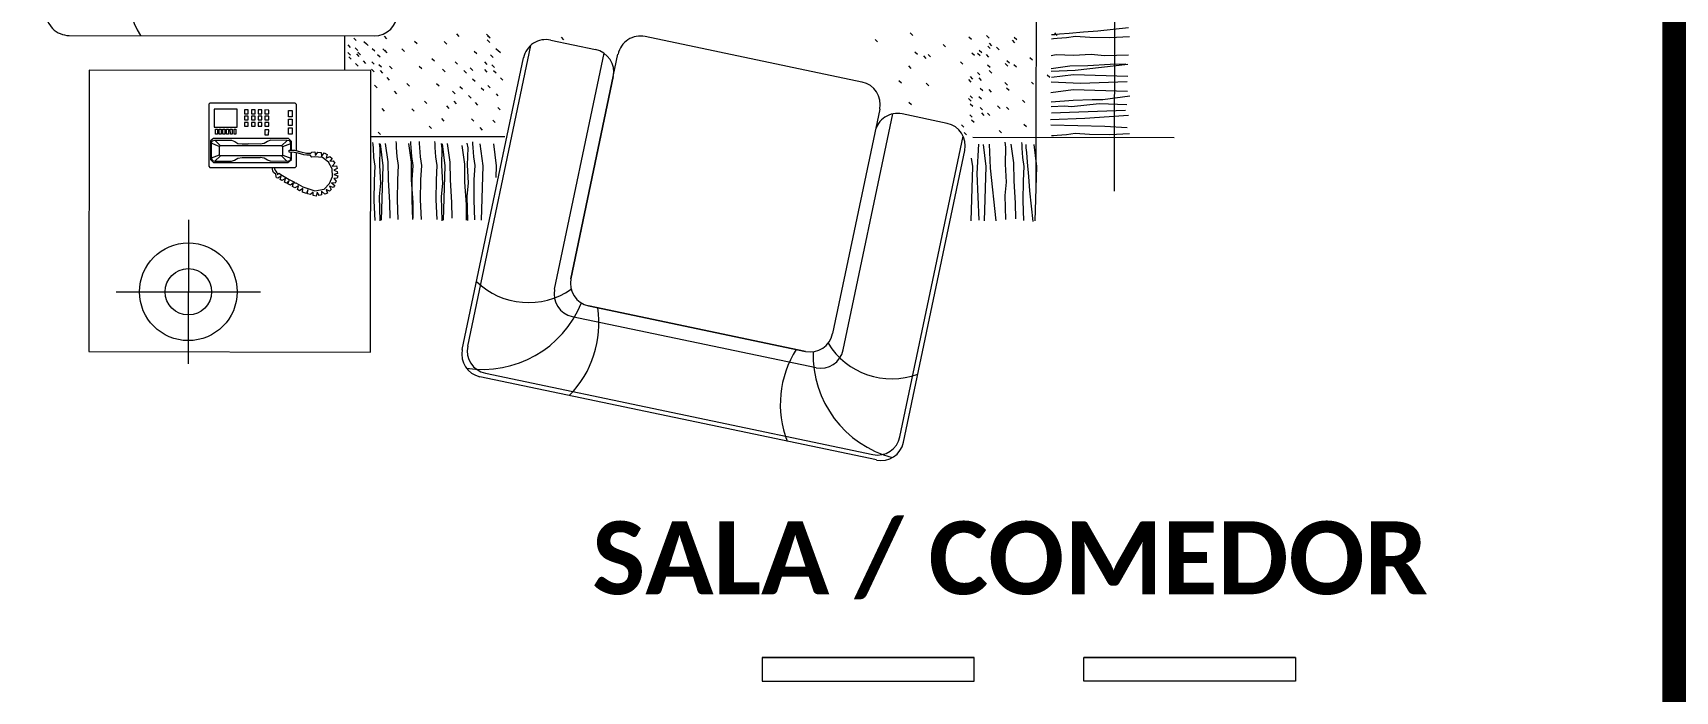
# Model space of a CAD drawing. Header units: metres. Extents: x -144 to 1000, y -717 to 29.
# Drawn here: x 737.95 to 741.1, y -565.966 to -564.704 of the extents above; entities that cross this region are included whole.
import ezdxf

# ---------------------------------------------------------------- set-up
doc = ezdxf.new("R2010")
doc.units = ezdxf.units.M
doc.layers.get('0').update_dxf_attribs({"color": 1})
doc.layers.add('00-MEDICION', color=30, linetype='Continuous')
for name, color, linetype, lineweight in [('G-ANNO-TEXT', 2, 'Continuous', 9), ('G-IMPT', 1, 'Continuous', 9), ('I-FURN', 2, 'Continuous', 9)]:
    doc.layers.add(name, color=color, linetype=linetype, lineweight=lineweight)
doc.styles.add('Calibri_B', font='calibrib.ttf', dxfattribs={"height": 0.165})

# ---------------------------------------------------------------- blocks, each defined once
blk = doc.blocks.new('JUEGO DE SALA 3 - SALA 3_dwg-332581-Nivel 13')
at = {"layer": 'G-IMPT'}
for p, q in [((-2243.0396, 508.0171), (-2243.0404, 507.6313)), ((-2244.3372, 507.9053), (-2242.9374, 507.9023)), ((-2243.2362, 507.7932), (-2243.241, 507.7884)), ((-2243.1551, 507.7787), (-2243.1599, 507.7739)), ((-2243.1886, 507.7454), (-2243.1933, 507.7406)), ((-2243.1424, 507.7474), (-2243.1464, 507.7434)), ((-2243.1074, 507.7309), (-2243.1122, 507.7261)), ((-2243.0605, 507.7337), (-2243.0653, 507.7289)), ((-2243.2276, 507.7153), (-2243.2324, 507.7106)), ((-2243.222, 507.712), (-2243.2268, 507.7073)), ((-2243.1829, 507.7012), (-2243.1877, 507.6965)), ((-2243.1774, 507.698), (-2243.1821, 507.6932)), ((-2243.1751, 507.7148), (-2243.1799, 507.7101)), ((-2243.1409, 507.6975), (-2243.1457, 507.6928)), ((-2243.1304, 507.7007), (-2243.1352, 507.696)), ((-2243.094, 507.7003), (-2243.0988, 507.6956)), ((-2243.2311, 507.6623), (-2243.2359, 507.6575)), ((-2243.2164, 507.6679), (-2243.2212, 507.6631)), ((-2243.2108, 507.6646), (-2243.2156, 507.6599)), ((-2243.2086, 507.6815), (-2243.2134, 507.6767)), ((-2243.1947, 507.6619), (-2243.1995, 507.6571)), ((-2243.1744, 507.6642), (-2243.1792, 507.6594)), ((-2243.1639, 507.6674), (-2243.1687, 507.6626)), ((-2243.1275, 507.667), (-2243.1323, 507.6622)), ((-2243.0962, 507.6835), (-2243.101, 507.6787)), ((-2243.0823, 507.6639), (-2243.0871, 507.6591)), ((-2243.0493, 507.6862), (-2243.0541, 507.6815)), ((-2243.2282, 507.6285), (-2243.2329, 507.6238)), ((-2243.2025, 507.6483), (-2243.2072, 507.6435)), ((-2243.1974, 507.6341), (-2243.2022, 507.6293)), ((-2243.1969, 507.645), (-2243.2017, 507.6402)), ((-2243.1605, 507.6446), (-2243.1653, 507.6398)), ((-2243.1523, 507.6313), (-2243.1571, 507.6265)), ((-2243.15, 507.6478), (-2243.1548, 507.643)), ((-2243.1297, 507.6501), (-2243.1345, 507.6454)), ((-2243.1158, 507.6305), (-2243.1206, 507.6258)), ((-2243.1136, 507.6474), (-2243.1184, 507.6426)), ((-2243.0999, 507.6308), (-2243.1046, 507.626)), ((-2243.0933, 507.6497), (-2243.0981, 507.6449)), ((-2243.0828, 507.6529), (-2243.0876, 507.6481)), ((-2243.0794, 507.6301), (-2243.0842, 507.6253)), ((-2243.0689, 507.6333), (-2243.0737, 507.6285)), ((-2243.1808, 507.6122), (-2243.1856, 507.6075)), ((-2243.1468, 507.628), (-2243.1515, 507.6232)), ((-2243.1103, 507.6276), (-2243.1151, 507.6228)), ((-2243.0601, 507.6137), (-2243.0648, 507.609)), ((-2243.0457, 507.6188), (-2243.0503, 507.6142)), ((-2242.4664, 507.4909), (-2243.0431, 507.6124)), ((-2242.456, 507.4977), (-2243.0155, 507.6156)), ((-2243.2143, 507.5789), (-2243.219, 507.5741)), ((-2243.0676, 507.5816), (-2243.0857, 507.4955)), ((-2243.195, 507.5501), (-2243.1998, 507.5453)), ((-2243.1923, 507.5419), (-2243.1971, 507.5372)), ((-2243.1396, 507.5465), (-2243.1444, 507.5417)), ((-2243.2363, 507.5158), (-2243.2411, 507.511)), ((-2243.1995, 507.5249), (-2243.2043, 507.5201)), ((-2243.1731, 507.5131), (-2243.1779, 507.5084)), ((-2243.1029, 507.5132), (-2243.1077, 507.5084)), ((-2243.1447, 507.4941), (-2243.1495, 507.4893)), ((-2242.6331, 507.3822), (-2243.0858, 507.4776)), ((-2243.2239, 507.4483), (-2243.2287, 507.4436)), ((-2243.0948, 507.4525), (-2242.6644, 507.3618)), ((-2242.422, 507.4456), (-2242.5822, 506.6853)), ((-2243.1469, 507.4185), (-2243.2346, 507.0026)), ((-2242.589, 506.6958), (-2242.4324, 507.4388)), ((-2242.6977, 506.8625), (-2242.5992, 507.3301)), ((-2243.1594, 506.9418), (-2243.1594, 506.9419)), ((-2243.2278, 506.8214), (-2243.2097, 506.9075)), ((-2242.7498, 506.8286), (-2243.2024, 506.924)), ((-2243.2286, 506.8468), (-2243.2334, 506.842)), ((-2242.6411, 506.6618), (-2243.2178, 506.7834)), ((-2242.6343, 506.6514), (-2243.1938, 506.7693)), ((-2243.2064, 506.7212), (-2243.2112, 506.7165)), ((-2243.2035, 506.7249), (-2243.2082, 506.7201)), ((-2243.1642, 506.7165), (-2243.169, 506.7118)), ((-2243.1508, 506.7295), (-2243.1556, 506.7248)), ((-2243.1211, 506.7208), (-2243.1248, 506.7172)), ((-2243.094, 506.7247), (-2243.0988, 506.72)), ((-2243.0697, 506.715), (-2243.0745, 506.7103)), ((-2243.0423, 506.7332), (-2243.0428, 506.4761)), ((-2243.2346, 506.7031), (-2243.2394, 506.6983)), ((-2243.2316, 506.7052), (-2243.2364, 506.7004)), ((-2243.2235, 506.7045), (-2243.2283, 506.6998)), ((-2243.1946, 506.711), (-2243.1994, 506.7062)), ((-2243.1814, 506.6998), (-2243.1862, 506.6951)), ((-2243.1755, 506.7136), (-2243.1803, 506.7088)), ((-2243.1667, 506.6997), (-2243.1715, 506.695)), ((-2243.1363, 506.7053), (-2243.1411, 506.7005)), ((-2243.1311, 506.6929), (-2243.1359, 506.6882)), ((-2243.0552, 506.6908), (-2243.06, 506.686)), ((-2243.2014, 506.6795), (-2243.2062, 506.6747)), ((-2243.1698, 506.6719), (-2243.1746, 506.6672)), ((-2243.1646, 506.6596), (-2243.1694, 506.6548)), ((-2243.1483, 506.6762), (-2243.153, 506.6715)), ((-2243.1338, 506.652), (-2243.1385, 506.6472)), ((-2243.1166, 506.6687), (-2243.1214, 506.6639)), ((-2243.1032, 506.6817), (-2243.108, 506.6769)), ((-2243.0724, 506.6741), (-2243.0771, 506.6693)), ((-2243.2349, 506.6461), (-2243.2397, 506.6414)), ((-2243.2204, 506.6219), (-2243.2252, 506.6171)), ((-2243.1817, 506.6429), (-2243.1865, 506.6381)), ((-2243.1249, 506.6381), (-2243.1297, 506.6333)), ((-2243.1058, 506.6407), (-2243.1106, 506.636)), ((-2243.097, 506.6269), (-2243.1018, 506.6221)), ((-2243.1873, 506.5983), (-2243.1921, 506.5936)), ((-2243.1672, 506.6187), (-2243.172, 506.6139)), ((-2243.1393, 506.6074), (-2243.1441, 506.6026)), ((-2243.0727, 506.6172), (-2243.0775, 506.6124)), ((-2243.0582, 506.5929), (-2243.063, 506.5882)), ((-2243.2208, 506.565), (-2243.2256, 506.5602)), ((-2243.1728, 506.5741), (-2243.1776, 506.5693)), ((-2243.1062, 506.5838), (-2243.111, 506.5791)), ((-2243.0917, 506.5596), (-2243.0965, 506.5548)), ((-2243.2063, 506.5407), (-2243.2111, 506.536)), ((-2243.1397, 506.5505), (-2243.1445, 506.5457)), ((-2243.1252, 506.5262), (-2243.13, 506.5215)), ((-2243.2306, 506.5074), (-2243.2354, 506.5026)), ((-2243.2068, 506.5042), (-2243.2116, 506.4994)), ((-2243.2039, 506.5079), (-2243.2087, 506.5031)), ((-2243.176, 506.4966), (-2243.1808, 506.4918)), ((-2243.1732, 506.5171), (-2243.1779, 506.5124)), ((-2243.1647, 506.4995), (-2243.1695, 506.4948)), ((-2243.1513, 506.5125), (-2243.1561, 506.5078)), ((-2243.092, 506.5026), (-2243.0968, 506.4979)), ((-2243.0469, 506.495), (-2243.0517, 506.4902)), ((-2243.2374, 505.8978), (-2243.2362, 506.4828)), ((-2243.2203, 506.4679), (-2243.225, 506.4631)), ((-2243.2174, 506.4715), (-2243.2221, 506.4667)), ((-2243.2066, 506.4838), (-2243.2114, 506.479)), ((-2243.1951, 506.494), (-2243.1999, 506.4892)), ((-2243.1835, 506.4671), (-2243.1883, 506.4624)), ((-2243.1818, 506.4828), (-2243.1866, 506.4781)), ((-2243.1672, 506.4827), (-2243.172, 506.4779)), ((-2243.1368, 506.4883), (-2243.1416, 506.4835)), ((-2243.2273, 506.4486), (-2243.2321, 506.4438)), ((-2243.2141, 506.4374), (-2243.2189, 506.4327)), ((-2243.2083, 506.4512), (-2243.213, 506.4464)), ((-2243.2, 506.4566), (-2243.2048, 506.4518)), ((-2243.1994, 506.4373), (-2243.2042, 506.4326)), ((-2243.1969, 506.4541), (-2243.2017, 506.4494)), ((-2243.1915, 506.439), (-2243.1963, 506.4342)), ((-2243.1781, 506.452), (-2243.1829, 506.4472)), ((-2243.2363, 506.426), (-2243.1698, 506.4259)), ((-2243.0131, 506.323), (-2243.0015, 506.3229)), ((-2242.7459, 505.9879), (-2242.7453, 506.2642)), ((-2242.9959, 506.1771), (-2243.0066, 506.1878)), ((-2243.0303, 506.17), (-2243.0019, 506.17)), ((-2242.8837, 506.1263), (-2242.6075, 506.1257))]:
    blk.add_line(p, q, dxfattribs=at)
at = {"layer": 'G-IMPT', "flags": 128}
for points in [[(-2243.2508, 507.9296), (-2243.2442, 507.8711), (-2243.2425, 507.8432), (-2243.2396, 507.8157), (-2243.2384, 507.7974), (-2243.2372, 507.7885), (-2243.2372, 507.7818)], [(-2243.233, 507.9317), (-2243.2314, 507.894), (-2243.2319, 507.8555), (-2243.2337, 507.8279), (-2243.2312, 507.811), (-2243.2299, 507.7932), (-2243.2295, 507.786), (-2243.2291, 507.7822)], [(-2243.1983, 507.9299), (-2243.1967, 507.8838), (-2243.1993, 507.8579), (-2243.1977, 507.824), (-2243.1986, 507.791), (-2243.197, 507.7817)], [(-2243.1807, 507.9248), (-2243.1804, 507.8947), (-2243.1775, 507.8515), (-2243.1772, 507.8172), (-2243.1722, 507.7816)], [(-2243.1799, 507.9282), (-2243.1687, 507.8274), (-2243.1671, 507.7812)], [(-2243.1575, 507.9286), (-2243.1607, 507.8244), (-2243.1552, 507.782)], [(-2243.1469, 507.9269), (-2243.1437, 507.8379), (-2243.1464, 507.7812)], [(-2243.1284, 507.9275), (-2243.1316, 507.8233), (-2243.1262, 507.7809)], [(-2243.1194, 507.9323), (-2243.1127, 507.8802), (-2243.1123, 507.8603), (-2243.1111, 507.8234), (-2243.1078, 507.7815)], [(-2243.1029, 507.9263), (-2243.1047, 507.8734), (-2243.0993, 507.8204), (-2243.1002, 507.8077), (-2243.099, 507.7815)], [(-2243.0919, 507.9238), (-2243.0879, 507.8162), (-2243.0867, 507.7819)], [(-2243.0826, 507.9297), (-2243.0764, 507.8458), (-2243.074, 507.7802)], [(-2243.0588, 507.9271), (-2243.0614, 507.8845), (-2243.0637, 507.7807)], [(-2243.0472, 507.9313), (-2243.0456, 507.8936), (-2243.0461, 507.8551), (-2243.0478, 507.8275), (-2243.0453, 507.8106), (-2243.0441, 507.7928), (-2243.0437, 507.7856), (-2243.0433, 507.7818)], [(-2245.2681, 506.4258), (-2245.2652, 507.7566), (-2242.9438, 507.7516)], [(-2242.8813, 507.729), (-2242.919, 507.7274), (-2242.9575, 507.7279), (-2242.985, 507.7296), (-2243.002, 507.7271), (-2243.0198, 507.7259), (-2243.027, 507.7255), (-2243.0308, 507.7251)], [(-2242.8794, 507.7468), (-2242.9378, 507.7401), (-2242.9658, 507.7385), (-2242.9933, 507.7356), (-2243.0115, 507.7343), (-2243.0204, 507.7331), (-2243.0272, 507.7331)], [(-2242.8802, 507.7507), (-2242.9844, 507.7538), (-2243.0268, 507.7484)], [(-2242.883, 507.6943), (-2242.9292, 507.6927), (-2242.955, 507.6953), (-2242.9889, 507.6937), (-2243.022, 507.6946), (-2243.0313, 507.6929)], [(-2242.8841, 507.7133), (-2242.9142, 507.713), (-2242.9574, 507.7101), (-2242.9917, 507.7098), (-2243.0273, 507.7048)], [(-2242.8808, 507.6758), (-2242.9816, 507.6646), (-2243.0278, 507.663)], [(-2242.8821, 507.6428), (-2242.9711, 507.6396), (-2243.0278, 507.6423)], [(-2242.8804, 507.6534), (-2242.9846, 507.6566), (-2243.027, 507.6512)], [(-2242.8805, 507.6275), (-2242.9847, 507.6307), (-2243.0005, 507.6287)], [(-2243.1576, 506.9415), (-2242.7702, 506.8598), (-2243.2006, 506.9505)], [(-2242.9641, 506.7167), (-2242.9866, 506.7174), (-2243.029, 506.712)], [(-2242.8825, 506.6883), (-2242.9867, 506.6915), (-2243.029, 506.6861)], [(-2242.8835, 506.6757), (-2242.9212, 506.6741), (-2242.9598, 506.6746), (-2242.9873, 506.6763), (-2243.0042, 506.6738), (-2243.022, 506.6726), (-2243.0292, 506.6722), (-2243.033, 506.6718)], [(-2242.8821, 506.6625), (-2242.9282, 506.6609), (-2242.9541, 506.6635), (-2242.9879, 506.6618), (-2243.021, 506.6628), (-2243.0303, 506.6611)], [(-2242.8824, 506.66), (-2242.9125, 506.6597), (-2242.9557, 506.6568), (-2242.99, 506.6565), (-2243.0256, 506.6515)], [(-2242.8864, 506.6321), (-2242.9165, 506.6318), (-2242.9597, 506.6289), (-2242.994, 506.6286), (-2243.0296, 506.6236)], [(-2242.8837, 506.6031), (-2242.9214, 506.6014), (-2242.9599, 506.6019), (-2242.9874, 506.6037), (-2243.0044, 506.6012), (-2243.0222, 506.6), (-2243.0294, 506.5996), (-2243.0332, 506.5991)], [(-2242.8814, 506.6131), (-2242.9275, 506.6115), (-2242.9534, 506.6141), (-2242.9873, 506.6125), (-2243.0203, 506.6134), (-2243.0296, 506.6117)], [(-2242.8826, 506.6157), (-2242.9868, 506.6189), (-2243.0292, 506.6135)], [(-2242.8837, 506.5733), (-2242.9214, 506.5717), (-2242.96, 506.5722), (-2242.9875, 506.574), (-2243.0044, 506.5715), (-2243.0222, 506.5702), (-2243.0294, 506.5698), (-2243.0333, 506.5694)], [(-2242.8838, 506.5568), (-2242.9215, 506.5552), (-2242.96, 506.5557), (-2242.9875, 506.5575), (-2243.0045, 506.555), (-2243.0223, 506.5537), (-2243.0295, 506.5533), (-2243.0333, 506.5529)], [(-2242.8866, 506.5577), (-2242.9166, 506.5573), (-2242.9599, 506.5544), (-2242.9942, 506.5541), (-2243.0297, 506.5491)], [(-2242.8838, 506.5289), (-2242.9215, 506.5273), (-2242.9601, 506.5278), (-2242.9876, 506.5296), (-2243.0045, 506.5271), (-2243.0223, 506.5258), (-2243.0295, 506.5254), (-2243.0333, 506.525)], [(-2242.8816, 506.4942), (-2242.9278, 506.4926), (-2242.9536, 506.4952), (-2242.9875, 506.4936), (-2243.0205, 506.4945), (-2243.0299, 506.4928)], [(-2242.8867, 506.5133), (-2242.9167, 506.5129), (-2242.9599, 506.51), (-2242.9943, 506.5097), (-2243.0298, 506.5047)], [(-2242.8829, 506.4968), (-2242.9871, 506.5), (-2243.0294, 506.4946)], [(-2242.8823, 506.4842), (-2242.92, 506.4825), (-2242.9586, 506.4831), (-2242.9861, 506.4848), (-2243.003, 506.4823), (-2243.0208, 506.4811), (-2243.028, 506.4807), (-2243.0319, 506.4802)], [(-2243.0168, 506.3297), (-2243.0139, 506.3417), (-2243.011, 506.3529), (-2243.0112, 506.3592), (-2243.0105, 506.3606), (-2243.0131, 506.3633), (-2243.0136, 506.369), (-2243.0066, 506.3702), (-2243.0133, 506.3743), (-2243.0128, 506.3808), (-2243.0051, 506.3815), (-2243.0119, 506.3868), (-2243.0087, 506.3923), (-2243.0015, 506.3909), (-2243.0049, 506.3976), (-2243.0013, 506.4019)], [(-2242.9838, 506.2909), (-2242.9794, 506.2919), (-2242.9768, 506.2938), (-2242.9736, 506.2959), (-2242.9722, 506.2974), (-2242.9698, 506.2974), (-2242.9727, 506.2998), (-2242.9683, 506.307), (-2242.9606, 506.3199), (-2242.9556, 506.3298), (-2242.9539, 506.3302), (-2242.9546, 506.3322), (-2242.9469, 506.3461), (-2242.9389, 506.3686), (-2242.9422, 506.3867), (-2242.9528, 506.397), (-2242.9667, 506.403), (-2242.9811, 506.4019), (-2242.9938, 506.3952), (-2243.003, 506.3837), (-2243.0042, 506.3685), (-2243.0033, 506.363)], [(-2243.0013, 506.4019), (-2242.9958, 506.3978), (-2242.9967, 506.4043), (-2242.9921, 506.4072), (-2242.9864, 506.4024)], [(-2242.9864, 506.4024), (-2242.9871, 506.4103), (-2242.982, 506.4117), (-2242.9789, 506.4052)], [(-2242.9789, 506.4052), (-2242.976, 506.4117), (-2242.972, 506.4122), (-2242.9703, 506.4052)], [(-2242.9703, 506.4052), (-2242.9676, 506.4129), (-2242.9631, 506.4117), (-2242.9629, 506.4052), (-2242.9573, 506.41), (-2242.9535, 506.4081), (-2242.9542, 506.4008)], [(-2242.9542, 506.4008), (-2242.9492, 506.4071), (-2242.9453, 506.4037), (-2242.9482, 506.3972), (-2242.9415, 506.4001), (-2242.9384, 506.3972), (-2242.9418, 506.3907), (-2242.9348, 506.3929)], [(-2242.9348, 506.3929), (-2242.9329, 506.3881), (-2242.9387, 506.3816), (-2242.9312, 506.3818)], [(-2242.9312, 506.3818), (-2242.9303, 506.377), (-2242.9365, 506.3734), (-2242.9291, 506.3713), (-2242.9303, 506.3653)], [(-2243.011, 506.3366), (-2243.0127, 506.3289), (-2243.0134, 506.3194), (-2243.017, 506.3194), (-2243.0168, 506.3297)], [(-2243.0033, 506.363), (-2243.0076, 506.3599), (-2243.0074, 506.3536), (-2243.0081, 506.3479), (-2243.011, 506.3366)], [(-2242.9392, 506.3391), (-2242.9419, 506.3353), (-2242.9486, 506.3372), (-2242.945, 506.3307), (-2242.9477, 506.3257), (-2242.9541, 506.3278), (-2242.9498, 506.3223), (-2242.9522, 506.317), (-2242.9587, 506.3199), (-2242.9537, 506.3144), (-2242.9556, 506.3105), (-2242.9626, 506.3127), (-2242.9587, 506.3058), (-2242.9607, 506.3022), (-2242.9669, 506.3041), (-2242.9631, 506.2978), (-2242.964, 506.2952), (-2242.9667, 506.2945), (-2242.971, 506.2942), (-2242.9744, 506.2897), (-2242.9773, 506.288), (-2242.9838, 506.2873)], [(-2242.9363, 506.3453), (-2242.9435, 506.3461), (-2242.9392, 506.3391)], [(-2242.9303, 506.3653), (-2242.9368, 506.3653), (-2242.9317, 506.3605), (-2242.9334, 506.3549), (-2242.9411, 506.3552)], [(-2242.9411, 506.3552), (-2242.9342, 506.3525), (-2242.9363, 506.3453)], [(-2243.0158, 506.3337), (-2243.1047, 506.3338), (-2243.1071, 506.3315), (-2243.1074, 506.1678), (-2243.1051, 506.1654), (-2242.9865, 506.1652), (-2242.9841, 506.1675), (-2242.9837, 506.3312), (-2242.9861, 506.3336), (-2243.0117, 506.3336)], [(-2243.0169, 506.3242), (-2243.0336, 506.3242), (-2243.0395, 506.3183), (-2243.0398, 506.1748), (-2243.0351, 506.1688), (-2242.9995, 506.1688), (-2242.9936, 506.1747), (-2242.9933, 506.317), (-2242.9992, 506.3241), (-2243.0131, 506.3242)], [(-2243.0169, 506.323), (-2243.03, 506.323), (-2243.0348, 506.3206), (-2243.0359, 506.3159), (-2243.036, 506.2839), (-2243.0337, 506.2779), (-2243.0301, 506.272), (-2243.0289, 506.2637), (-2243.029, 506.2412)], [(-2243.0359, 506.3159), (-2243.0253, 506.3052), (-2243.0241, 506.3076), (-2243.03, 506.323)], [(-2243.0253, 506.3052), (-2243.0254, 506.2412), (-2243.0255, 506.1878)], [(-2243.0063, 506.3052), (-2243.0075, 506.3075), (-2243.0241, 506.3076)], [(-2242.9956, 506.3158), (-2243.0063, 506.3052), (-2243.0065, 506.2411), (-2243.0066, 506.1878), (-2243.0078, 506.1854)], [(-2243.0075, 506.3075), (-2243.0015, 506.3229), (-2242.9968, 506.3206), (-2242.9956, 506.3158), (-2242.9957, 506.2838), (-2242.9981, 506.2779), (-2243.0016, 506.2719), (-2243.0029, 506.2637)], [(-2243.0029, 506.2293), (-2243.0029, 506.2411), (-2243.0029, 506.2637)], [(-2243.0244, 506.1854), (-2243.0303, 506.17), (-2243.0351, 506.1724), (-2243.0362, 506.1771), (-2243.0362, 506.2092), (-2243.0338, 506.2151), (-2243.0302, 506.221), (-2243.029, 506.2293), (-2243.029, 506.2412)], [(-2243.0362, 506.1771), (-2243.0255, 506.1878), (-2243.0244, 506.1854), (-2243.0078, 506.1854), (-2243.0019, 506.17), (-2242.9971, 506.1723), (-2242.9959, 506.1771), (-2242.9959, 506.2091), (-2242.9982, 506.215)], [(-2242.9982, 506.215), (-2243.0018, 506.221), (-2243.0029, 506.2293)]]:
    blk.add_lwpolyline(points, dxfattribs=at)
for points in [[(-2242.6304, 507.3097), (-2242.7181, 506.8938)], [(-2242.6297, 506.4752), (-2243.1697, 506.4764), (-2243.1709, 505.9364), (-2242.6309, 505.9352)], [(-2243.081, 506.3255), (-2243.081, 506.3184), (-2243.0929, 506.3184), (-2243.0929, 506.3255)], [(-2243.0644, 506.3255), (-2243.0644, 506.3183), (-2243.0763, 506.3184), (-2243.0763, 506.3255)], [(-2243.0597, 506.3183), (-2243.0597, 506.3254), (-2243.0478, 506.3254), (-2243.0478, 506.3183)], [(-2243.0942, 506.2733), (-2243.087, 506.2733), (-2243.087, 506.2804), (-2243.0941, 506.2804)], [(-2243.0752, 506.2733), (-2243.0752, 506.2804), (-2243.0823, 506.2804), (-2243.0823, 506.2733)], [(-2243.0633, 506.2733), (-2243.0633, 506.2804), (-2243.0704, 506.2804), (-2243.0704, 506.2733)], [(-2243.0562, 506.2733), (-2243.0467, 506.2732), (-2243.0467, 506.2803), (-2243.0562, 506.2804)], [(-2243.0942, 506.2603), (-2243.0871, 506.2603), (-2243.0871, 506.2674), (-2243.0942, 506.2674)], [(-2243.0942, 506.2472), (-2243.0871, 506.2472), (-2243.0871, 506.2543), (-2243.0942, 506.2544)], [(-2243.0824, 506.2472), (-2243.0752, 506.2472), (-2243.0752, 506.2543), (-2243.0823, 506.2543)], [(-2243.0752, 506.2602), (-2243.0752, 506.2674), (-2243.0823, 506.2674), (-2243.0823, 506.2603)], [(-2243.0633, 506.2602), (-2243.0633, 506.2673), (-2243.0704, 506.2674), (-2243.0705, 506.2602)], [(-2243.0634, 506.2472), (-2243.0634, 506.2543), (-2243.0705, 506.2543), (-2243.0705, 506.2472)], [(-2243.0612, 506.176), (-2243.0611, 506.2199), (-2243.0955, 506.22), (-2243.0956, 506.1761)], [(-2243.0942, 506.2342), (-2243.0871, 506.2342), (-2243.0871, 506.2413), (-2243.0942, 506.2413)], [(-2243.0753, 506.2342), (-2243.0752, 506.2413), (-2243.0824, 506.2413), (-2243.0824, 506.2342)], [(-2243.0634, 506.2341), (-2243.0634, 506.2412), (-2243.0705, 506.2413), (-2243.0705, 506.2341)], [(-2243.048, 506.2175), (-2243.048, 506.2139), (-2243.0575, 506.214), (-2243.0575, 506.2175)], [(-2243.0481, 506.1961), (-2243.0481, 506.1926), (-2243.0576, 506.1926), (-2243.0576, 506.1962)], [(-2243.0481, 506.189), (-2243.0481, 506.1855), (-2243.0576, 506.1855), (-2243.0576, 506.189)], [(-2243.0481, 506.1819), (-2243.0481, 506.1784), (-2243.0576, 506.1784), (-2243.0576, 506.1819)], [(-2243.048, 506.2104), (-2243.048, 506.2068), (-2243.0575, 506.2068), (-2243.0575, 506.2104)], [(-2243.0481, 506.1997), (-2243.0575, 506.1997), (-2243.0575, 506.2033), (-2243.0481, 506.2033)]]:
    blk.add_lwpolyline(points, close=True, dxfattribs=at)
at = {"layer": 'G-IMPT'}
for radius in [0.0937, 0.0445]:
    blk.add_circle((-2242.7456, 506.126), radius, dxfattribs=at)
for centre, radius, start, end in [((-2243.0245, 507.5726), 0.044, 78.0987, 168.0987), ((-2242.7205, 507.475), 0.1428, 301.392, 20.588), ((-2243.0427, 507.4865), 0.044, 168.0987, 258.0987), ((-2242.6239, 507.5286), 0.2042, 268.3329, 345.0689), ((-2242.4755, 507.4478), 0.044, 348.0987, 78.0987), ((-2242.465, 507.4546), 0.044, 348.0987, 78.0987), ((-2243.1039, 507.4095), 0.044, 78.0987, 168.0987), ((-2242.6422, 507.3391), 0.044, 348.0987, 78.0987), ((-2242.6735, 507.3188), 0.044, 348.0987, 78.0987), ((-2242.5284, 507.4581), 0.1968, 237.4871, 290.9131), ((-2243.1915, 506.9936), 0.044, 168.0987, 258.0987), ((-2243.1666, 506.8984), 0.044, 78.0987, 168.0987), ((-2242.6846, 506.7168), 0.1968, 45.2843, 98.7103), ((-2242.7611, 506.9029), 0.044, 258.0987, 348.0987), ((-2242.7611, 506.9029), 0.044, 258.0987, 348.0987), ((-2242.7611, 506.9029), 0.044, 258.0987, 348.0987), ((-2242.8005, 506.6908), 0.2042, 351.1285, 67.8645), ((-2242.8672, 506.7788), 0.1428, 315.6094, 34.8054), ((-2242.7407, 506.8716), 0.044, 258.0987, 348.0987), ((-2243.1848, 506.8123), 0.044, 168.0987, 258.0987), ((-2242.632, 506.7048), 0.044, 258.0987, 348.0987), ((-2242.6253, 506.6944), 0.044, 258.0987, 348.0987), ((-2243.2812, 506.4829), 0.045, 359.8775, 89.8775), ((-2243.3153, 506.158), 0.1461, 223.1708, 302.3668), ((-2243.2824, 505.8979), 0.045, 269.8775, 359.8775)]:
    blk.add_arc(centre, radius, start, end, dxfattribs=at)
blk = doc.blocks.new('F')
at = {"layer": 'I-FURN'}
for p, q in [((741.9077, -509.4071), (741.9077, -509.4523)), ((742.3139, -509.4071), (741.9077, -509.4071)), ((741.9077, -509.4071), (741.9077, -509.4523)), ((742.3139, -509.4071), (741.9077, -509.4071)), ((741.9077, -509.4071), (742.3139, -509.4071)), ((742.3139, -509.4071), (741.9077, -509.4071)), ((742.3139, -509.4523), (742.3139, -509.4071)), ((742.3139, -509.4523), (742.3139, -509.4071)), ((742.9305, -509.4071), (742.5244, -509.4071)), ((742.5244, -509.4071), (742.9305, -509.4071)), ((742.5244, -509.4523), (742.5244, -509.4071)), ((742.9305, -509.4071), (742.9305, -509.4523)), ((741.9077, -509.4523), (742.3139, -509.4523)), ((741.9077, -509.4523), (742.3139, -509.4523)), ((742.9305, -509.4523), (742.5244, -509.4523))]:
    blk.add_line(p, q, dxfattribs=at)
at = {"rotation": 270.0423081231327}
blk.add_blockref('JUEGO DE SALA 3 - SALA 3_dwg-332581-Nivel 13', (236.3369, -2751.8244), dxfattribs=at)
at = {"layer": 'G-ANNO-TEXT', "style": 'Calibri_B'}
blk.add_text('SALA / COMEDOR', height=0.14, dxfattribs=at).set_placement((741.5812, -509.2859))

msp = doc.modelspace()

# ---------------------------------------------------------------- linework, layer by layer
at = {"layer": '00-MEDICION', "const_width": 0.05}
msp.add_lwpolyline([(735.5008, -569.2139), (741.0506, -569.2139), (741.0506, -568.013), (740.8506, -568.013), (740.8506, -567.863), (741.1006, -567.863), (741.1006, -563.314), (742.7506, -563.314), (742.7506, -562.114), (742.6004, -562.114), (742.6004, -561.964), (741.6004, -561.964)], dxfattribs=at)

# ---------------------------------------------------------------- block references
at = {"color": 3}
msp.add_blockref('F', (-2.5583, -56.4946), dxfattribs=at)

doc.saveas('drawing.dxf')
